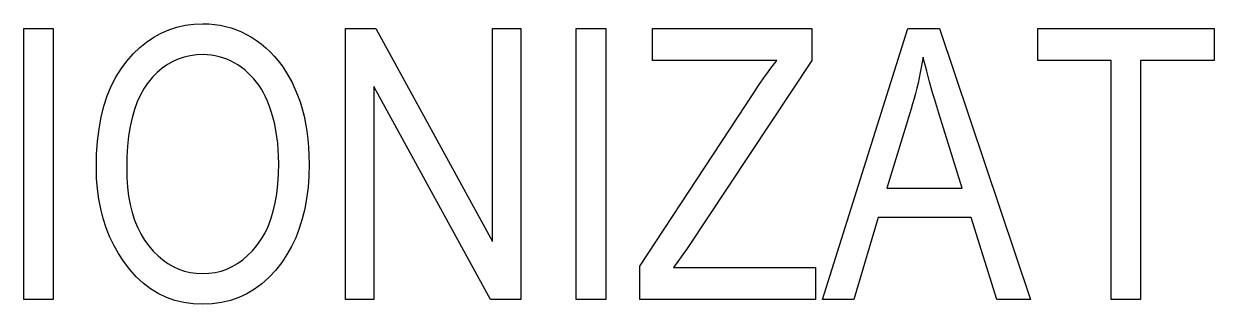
# Model space of a CAD drawing. Extents: x 32 to 168, y 34 to 75.
# Drawn here: x 31.5 to 93, y 60.5 to 75 of the extents above; entities that cross this region are included whole.
import ezdxf

# ---------------------------------------------------------------- set-up
doc = ezdxf.new("R2010")
doc.units = 0

msp = doc.modelspace()

# ---------------------------------------------------------------- linework, layer by layer
at = {"color": 7, "lineweight": 25}
for points in [[(35.271488, 67.543999), (35.287247, 68.243668), (35.334515, 68.910194), (35.4133, 69.543579), (35.523602, 70.143837), (35.665417, 70.710953), (35.838745, 71.244926), (36.043587, 71.745766), (36.279945, 72.21347), (36.547817, 72.648033), (36.847202, 73.049454), (37.170082, 73.41507), (37.50843, 73.742203), (37.862251, 74.030838), (38.231541, 74.280998), (38.616302, 74.492668), (39.016537, 74.665855), (39.432236, 74.800552), (39.863411, 74.896767), (40.310055, 74.954498), (40.772171, 74.97374), (41.073181, 74.965149), (41.368839, 74.939362), (41.659157, 74.896385), (41.944122, 74.836227), (42.22374, 74.758865), (42.498009, 74.66433), (42.76693, 74.552597), (43.030506, 74.423676), (43.288731, 74.277557), (43.541611, 74.114258), (43.78661, 73.934578), (44.021202, 73.739334), (44.245384, 73.528519), (44.459156, 73.302139), (44.662518, 73.060196), (44.855469, 72.802689), (45.038017, 72.52961), (45.210152, 72.240974), (45.371876, 71.93676), (45.523193, 71.616989), (45.661999, 71.283173), (45.786194, 70.936852), (45.895779, 70.578018), (45.990749, 70.206673), (46.071114, 69.822815), (46.136864, 69.426453), (46.188004, 69.017578), (46.224529, 68.596199), (46.246445, 68.1623), (46.253754, 67.715897), (46.239616, 67.104805), (46.19722, 66.516823), (46.126549, 65.95195), (46.027615, 65.410194), (45.90041, 64.891541), (45.744938, 64.396004), (45.561203, 63.923576), (45.349197, 63.474258), (45.108925, 63.04805), (44.840382, 62.644955), (44.519413, 62.234886), (44.179157, 61.867981), (43.819607, 61.544243), (43.440765, 61.263672), (43.042633, 61.026264), (42.62521, 60.83202), (42.188499, 60.680943), (41.732498, 60.573029), (41.257202, 60.508282), (40.762619, 60.486698), (40.264503, 60.508854), (39.786247, 60.575321), (39.327858, 60.6861), (38.889332, 60.841187), (38.470669, 61.040588), (38.071869, 61.284298), (37.692932, 61.572319), (37.333862, 61.904655), (36.994652, 62.281296), (36.675308, 62.702251), (36.408581, 63.111652), (36.169933, 63.53767), (35.959358, 63.980301), (35.776863, 64.439552), (35.622444, 64.915421), (35.496098, 65.407898), (35.397831, 65.917), (35.327641, 66.442719), (35.285526, 66.985046)], [(31.527967, 60.725445), (31.527967, 74.725449), (33.046387, 74.725449), (33.046387, 60.725445)], [(48.135063, 60.725445), (48.135063, 74.725449), (49.691681, 74.725449), (55.72715, 63.733631), (55.72715, 74.725449), (57.178719, 74.725449), (57.178719, 60.725445), (55.622101, 60.725445), (49.59618, 71.726807), (49.59618, 60.725445)], [(60.043655, 60.725445), (60.043655, 74.725449), (61.562073, 74.725449), (61.562073, 60.725445)], [(63.319237, 60.725445), (63.319237, 62.444408), (69.201912, 71.411667), (69.323868, 71.596741), (69.445236, 71.777618), (69.56604, 71.954285), (69.686279, 72.126755), (69.805939, 72.295021), (69.925018, 72.459091), (70.043533, 72.61895), (70.161476, 72.774612), (70.278839, 72.926071), (70.39563, 73.073334), (63.978172, 73.073334), (63.978172, 74.725449), (72.200546, 74.725449), (72.200546, 73.073334), (65.763985, 63.361187), (65.066849, 62.37756), (72.391541, 62.37756), (72.391541, 60.725445)], [(72.75444, 60.725445), (77.166443, 74.725449), (78.799454, 74.725449), (83.497955, 60.725445), (81.759888, 60.725445), (80.42292, 64.965553), (75.628922, 64.965553), (74.368347, 60.725445)], [(87.652115, 60.725445), (87.652115, 73.073334), (83.870392, 73.073334), (83.870392, 74.725449), (92.971352, 74.725449), (92.971352, 73.073334), (89.170532, 73.073334), (89.170532, 60.725445)], [(36.837654, 67.51535), (36.849068, 67.009354), (36.883301, 66.526566), (36.940361, 66.066978), (37.020245, 65.6306), (37.122955, 65.21743), (37.248486, 64.827461), (37.396843, 64.460701), (37.568024, 64.117149), (37.762024, 63.796803), (37.978855, 63.49966), (38.212013, 63.228397), (38.455006, 62.985691), (38.707836, 62.771538), (38.970505, 62.585938), (39.243008, 62.42889), (39.525349, 62.300396), (39.817524, 62.200459), (40.119537, 62.129074), (40.431385, 62.086243), (40.753071, 62.071964), (41.081917, 62.086388), (41.399971, 62.129646), (41.707237, 62.201748), (42.003712, 62.302689), (42.289394, 62.432472), (42.564285, 62.591095), (42.828384, 62.778557), (43.081692, 62.994858), (43.324211, 63.240002), (43.555935, 63.513985), (43.77095, 63.815948), (43.963329, 64.145035), (44.133076, 64.501244), (44.280193, 64.884575), (44.404671, 65.295021), (44.506523, 65.73259), (44.585739, 66.197289), (44.642319, 66.689102), (44.67627, 67.208038), (44.687584, 67.754097), (44.681759, 68.111259), (44.664284, 68.460777), (44.635159, 68.802666), (44.594379, 69.136902), (44.54195, 69.463509), (44.477875, 69.782471), (44.402142, 70.093796), (44.314762, 70.397476), (44.215729, 70.69352), (44.105049, 70.981926), (44.010742, 71.195313), (43.907368, 71.400017), (43.794922, 71.596024), (43.673397, 71.783348), (43.542805, 71.961975), (43.403137, 72.131912), (43.254402, 72.293159), (43.096588, 72.445717), (42.929707, 72.589584), (42.753754, 72.724762), (42.57159, 72.849052), (42.386086, 72.960258), (42.197239, 73.058388), (42.005051, 73.143425), (41.809517, 73.215385), (41.610641, 73.274261), (41.408424, 73.320053), (41.202866, 73.35276), (40.993965, 73.372383), (40.781719, 73.378922), (40.443993, 73.364601), (40.118393, 73.321625), (39.80492, 73.25), (39.503574, 73.149727), (39.214359, 73.020805), (38.937271, 72.863235), (38.672314, 72.67701), (38.419483, 72.462143), (38.17878, 72.218628), (37.950203, 71.946457), (37.738819, 71.644302), (37.549686, 71.310822), (37.382805, 70.946014), (37.238171, 70.549896), (37.115791, 70.122444), (37.015663, 69.663673), (36.937782, 69.173576), (36.882156, 68.652161), (36.848778, 68.099419)], [(76.068214, 66.474419), (79.954987, 66.474419), (78.761261, 70.351639), (78.653442, 70.702118), (78.551544, 71.039223), (78.455566, 71.362961), (78.365509, 71.673332), (78.28138, 71.970329), (78.203171, 72.25396), (78.130875, 72.524216), (78.064499, 72.781105), (78.004051, 73.024628), (77.949524, 73.254776), (77.903778, 72.985664), (77.854408, 72.716934), (77.801407, 72.448586), (77.744781, 72.180618), (77.684517, 71.913033), (77.620628, 71.645828), (77.553116, 71.379005), (77.481964, 71.112564), (77.407196, 70.846512), (77.328789, 70.580833)]]:
    msp.add_lwpolyline(points, close=True, dxfattribs=at)

doc.saveas('drawing.dxf')
